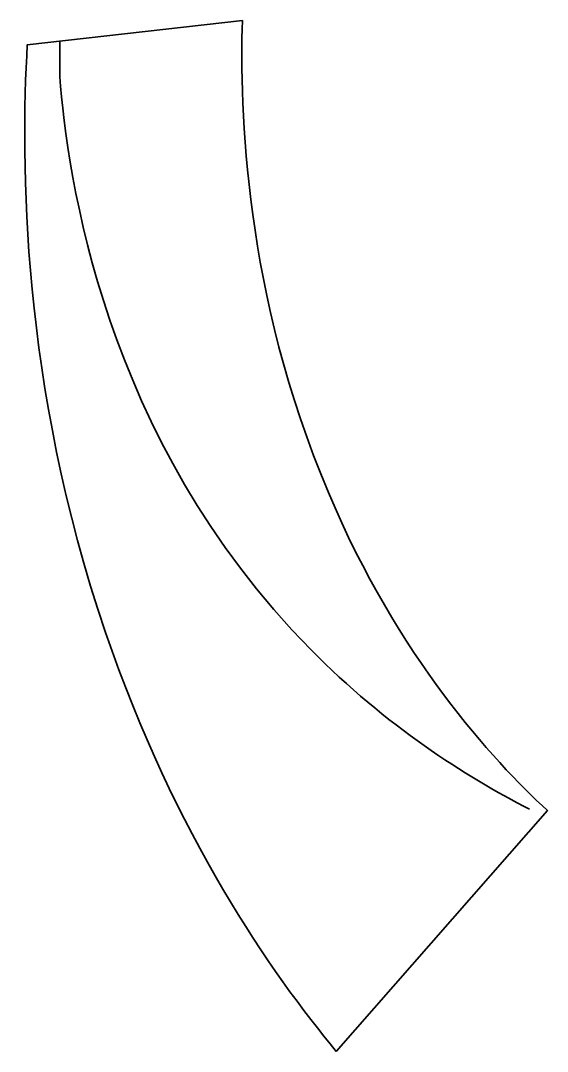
# Model space of a CAD drawing. Header units: inches. Extents: x 37.4 to 58.3, y 231 to 272.
import ezdxf

# ---------------------------------------------------------------- set-up
doc = ezdxf.new("R2010")
doc.units = ezdxf.units.IN
doc.header["$MEASUREMENT"] = 0
doc.layers.add('Layer 1', color=7, linetype='Continuous')

msp = doc.modelspace()

# ---------------------------------------------------------------- linework, layer by layer
at = {"layer": 'Layer 1', "color": 7, "lineweight": 35, "true_color": 0xffffff}
for points, knots in [([(49.922, 230.952), (47.369, 234.047), (43.497, 239.532), (40.741, 247.636), (37.373, 257.539), (37.363, 266.373), (37.628, 271.033), (37.628, 271.033), (46.187, 271.992), (46.187, 271.992), (46.085, 268.511), (46.253, 261.139), (49.611, 253.198), (52.398, 246.605), (56.135, 242.574), (58.326, 240.541), (58.326, 240.541), (49.922, 230.952), (49.922, 230.952)], [0, 0, 0, 0, 1, 1, 1, 2, 2, 2, 3, 3, 3, 4, 4, 4, 5, 5, 5, 6, 6, 6, 6]), ([(57.62, 240.594), (55.033, 241.916), (51.905, 243.915), (48.919, 246.944), (40.593, 255.389), (39.228, 265.892), (38.923, 269.757), (38.923, 269.757), (38.923, 271.178), (38.923, 271.178)], [0, 0, 0, 0, 1, 1, 1, 2, 2, 2, 3, 3, 3, 3])]:
    msp.add_open_spline(points, degree=3, knots=knots, dxfattribs=at)

doc.saveas('drawing.dxf')
